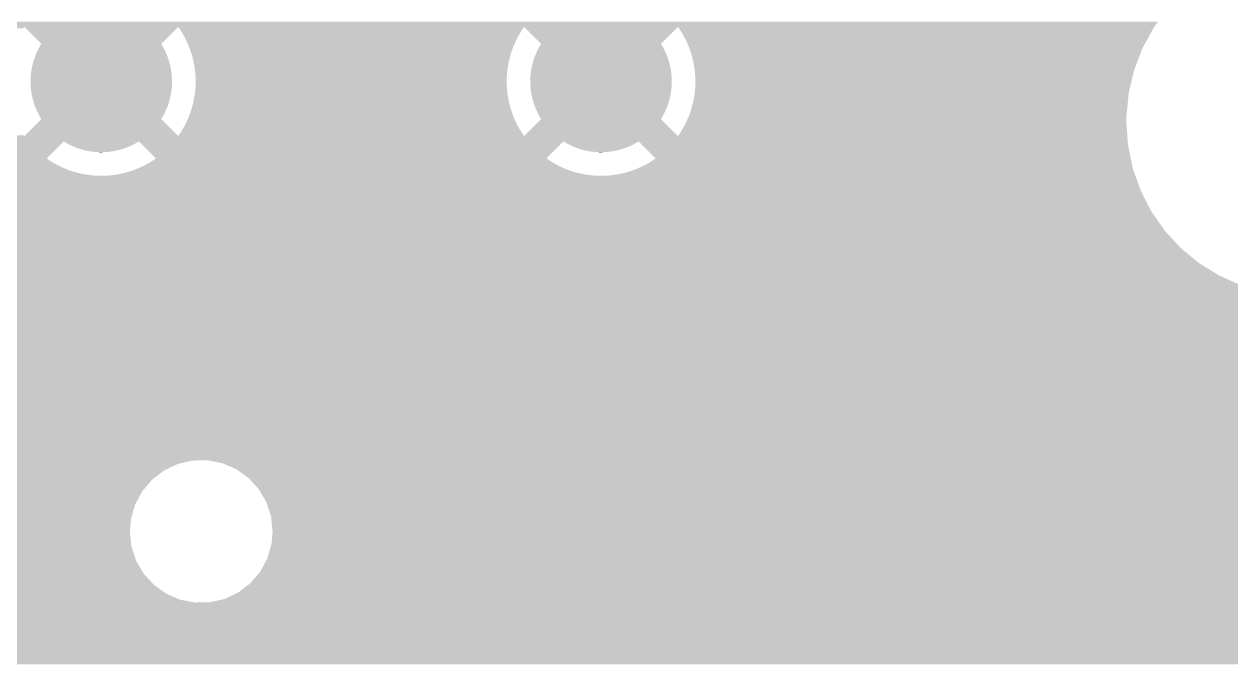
# Model space of a CAD drawing. Extents: x 295 to 953, y 10 to 290.
# Drawn here: x 592.65 to 609.51, y 95.52 to 104.45 of the extents above; entities that cross this region are included whole.
import ezdxf

# ---------------------------------------------------------------- set-up
doc = ezdxf.new("R2010")
doc.units = 0
doc.header["$LTSCALE"] = 5
doc.header["$MEASUREMENT"] = 0
doc.layers.add('GND1', color=7, linetype='CONTINUOUS')

msp = doc.modelspace()

# ---------------------------------------------------------------- linework, layer by layer
at = {"layer": 'GND1'}
for points in [[(541.657, 104.409), (541.611, 104.483), (608.443, 104.409), (608.498, 104.483)], [(541.67, 104.388), (541.657, 104.409), (592.635, 104.388), (592.649, 104.409)], [(592.887, 104.171), (592.649, 104.409), (594.562, 104.171), (594.8, 104.409)], [(594.826, 104.371), (594.8, 104.409), (599.609, 104.371), (599.634, 104.409)], [(599.872, 104.171), (599.634, 104.409), (601.547, 104.171), (601.785, 104.409)], [(601.794, 104.396), (601.785, 104.409), (608.434, 104.396), (608.443, 104.409)], [(594.842, 104.345), (594.826, 104.371), (599.592, 104.345), (599.609, 104.371)], [(594.866, 104.305), (594.842, 104.345), (599.568, 104.305), (599.592, 104.345)], [(594.881, 104.279), (594.866, 104.305), (599.553, 104.279), (599.568, 104.305)], [(594.903, 104.238), (594.881, 104.279), (599.532, 104.238), (599.553, 104.279)], [(594.916, 104.21), (594.903, 104.238), (599.518, 104.21), (599.532, 104.238)], [(601.811, 104.371), (601.794, 104.396), (608.42, 104.371), (608.434, 104.396)], [(601.851, 104.305), (601.811, 104.371), (608.384, 104.305), (608.42, 104.371)], [(601.888, 104.238), (601.851, 104.305), (608.348, 104.238), (608.384, 104.305)], [(601.92, 104.168), (601.888, 104.238), (608.31, 104.168), (608.348, 104.238)], [(592.824, 104.054), (592.844, 104.094), (594.625, 104.054), (594.606, 104.094)], [(592.844, 104.094), (592.853, 104.114), (594.606, 104.094), (594.595, 104.114)], [(592.853, 104.114), (592.876, 104.152), (594.595, 104.114), (594.574, 104.152)], [(592.876, 104.152), (592.887, 104.171), (594.574, 104.152), (594.562, 104.171)], [(594.935, 104.168), (594.916, 104.21), (599.499, 104.168), (599.518, 104.21)], [(594.947, 104.14), (594.935, 104.168), (599.487, 104.14), (599.499, 104.168)], [(594.964, 104.097), (594.947, 104.14), (599.471, 104.097), (599.487, 104.14)], [(594.973, 104.068), (594.964, 104.097), (599.46, 104.068), (599.471, 104.097)], [(594.988, 104.024), (594.973, 104.068), (599.447, 104.024), (599.46, 104.068)], [(599.809, 104.054), (599.829, 104.094), (601.61, 104.054), (601.591, 104.094)], [(599.829, 104.094), (599.838, 104.114), (601.591, 104.094), (601.58, 104.114)], [(599.838, 104.114), (599.861, 104.152), (601.58, 104.114), (601.559, 104.152)], [(599.861, 104.152), (599.872, 104.171), (601.559, 104.152), (601.547, 104.171)], [(601.945, 104.107), (601.92, 104.168), (608.276, 104.107), (608.31, 104.168)], [(601.949, 104.097), (601.945, 104.107), (608.272, 104.097), (608.276, 104.107)], [(601.973, 104.024), (601.949, 104.097), (608.244, 104.024), (608.272, 104.097)], [(592.76, 103.865), (592.772, 103.908), (594.688, 103.865), (594.678, 103.908)], [(592.772, 103.908), (592.777, 103.93), (594.678, 103.908), (594.671, 103.93)], [(592.777, 103.93), (592.791, 103.972), (594.671, 103.93), (594.658, 103.972)], [(592.791, 103.972), (592.798, 103.993), (594.658, 103.972), (594.65, 103.993)], [(592.798, 103.993), (592.815, 104.034), (594.65, 103.993), (594.634, 104.034)], [(592.815, 104.034), (592.824, 104.054), (594.634, 104.034), (594.625, 104.054)], [(594.996, 103.995), (594.988, 104.024), (599.438, 103.995), (599.447, 104.024)], [(595.008, 103.95), (594.996, 103.995), (599.427, 103.95), (599.438, 103.995)], [(595.014, 103.92), (595.008, 103.95), (599.42, 103.92), (599.427, 103.95)], [(595.023, 103.875), (595.014, 103.92), (599.411, 103.875), (599.42, 103.92)], [(599.745, 103.865), (599.757, 103.908), (601.673, 103.865), (601.663, 103.908)], [(599.757, 103.908), (599.762, 103.93), (601.663, 103.908), (601.656, 103.93)], [(599.762, 103.93), (599.776, 103.972), (601.656, 103.93), (601.643, 103.972)], [(599.776, 103.972), (599.783, 103.993), (601.643, 103.972), (601.635, 103.993)], [(599.783, 103.993), (599.8, 104.034), (601.635, 103.993), (601.619, 104.034)], [(599.8, 104.034), (599.809, 104.054), (601.619, 104.034), (601.61, 104.054)], [(601.993, 103.95), (601.973, 104.024), (608.216, 103.95), (608.244, 104.024)], [(602.008, 103.875), (601.993, 103.95), (608.188, 103.875), (608.216, 103.95)], [(592.738, 103.712), (592.739, 103.734), (594.711, 103.712), (594.709, 103.734)], [(592.739, 103.734), (592.745, 103.778), (594.709, 103.734), (594.705, 103.778)], [(592.745, 103.778), (592.748, 103.8), (594.705, 103.778), (594.701, 103.8)], [(592.748, 103.8), (592.756, 103.844), (594.701, 103.8), (594.694, 103.844)], [(592.756, 103.844), (592.76, 103.865), (594.694, 103.844), (594.688, 103.865)], [(595.028, 103.845), (595.023, 103.875), (599.406, 103.845), (599.411, 103.875)], [(595.034, 103.799), (595.028, 103.845), (599.4, 103.799), (599.406, 103.845)], [(595.037, 103.768), (595.034, 103.799), (599.397, 103.768), (599.4, 103.799)], [(595.041, 103.722), (595.037, 103.768), (599.394, 103.722), (599.397, 103.768)], [(599.723, 103.712), (599.724, 103.734), (601.696, 103.712), (601.694, 103.734)], [(599.724, 103.734), (599.73, 103.778), (601.694, 103.734), (601.69, 103.778)], [(599.73, 103.778), (599.733, 103.8), (601.69, 103.778), (601.686, 103.8)], [(599.733, 103.8), (599.741, 103.844), (601.686, 103.8), (601.679, 103.844)], [(599.741, 103.844), (599.745, 103.865), (601.679, 103.844), (601.673, 103.865)], [(602.019, 103.799), (602.008, 103.875), (608.159, 103.799), (608.188, 103.875)], [(602.026, 103.722), (602.019, 103.799), (608.141, 103.722), (608.158, 103.799)], [(602.019, 103.799), (602.019, 103.799), (608.158, 103.799), (608.159, 103.799)], [(592.735, 103.646), (592.736, 103.668), (594.714, 103.646), (594.713, 103.668)], [(592.736, 103.623), (592.735, 103.646), (594.713, 103.623), (594.714, 103.646)], [(592.736, 103.668), (592.738, 103.712), (594.713, 103.668), (594.711, 103.712)], [(592.738, 103.579), (592.736, 103.623), (594.711, 103.579), (594.713, 103.623)], [(592.74, 103.557), (592.738, 103.579), (594.71, 103.557), (594.711, 103.579)], [(595.039, 103.538), (595.043, 103.599), (599.395, 103.538), (599.392, 103.599)], [(595.042, 103.692), (595.041, 103.722), (599.392, 103.692), (599.394, 103.722)], [(595.043, 103.646), (595.042, 103.692), (599.391, 103.646), (599.392, 103.692)], [(595.043, 103.615), (595.043, 103.646), (599.391, 103.615), (599.391, 103.646)], [(595.043, 103.599), (595.043, 103.615), (599.392, 103.599), (599.391, 103.615)], [(599.72, 103.646), (599.721, 103.668), (601.699, 103.646), (601.698, 103.668)], [(599.721, 103.623), (599.72, 103.646), (601.698, 103.623), (601.699, 103.646)], [(599.721, 103.668), (599.723, 103.712), (601.698, 103.668), (601.696, 103.712)], [(599.723, 103.579), (599.721, 103.623), (601.696, 103.579), (601.698, 103.623)], [(599.725, 103.557), (599.723, 103.579), (601.695, 103.557), (601.696, 103.579)], [(602.023, 103.523), (602.028, 103.599), (608.094, 103.523), (608.112, 103.599)], [(602.028, 103.646), (602.026, 103.722), (608.123, 103.646), (608.141, 103.722)], [(602.028, 103.599), (602.028, 103.646), (608.112, 103.599), (608.123, 103.646)], [(592.744, 103.513), (592.74, 103.557), (594.704, 103.513), (594.71, 103.557)], [(592.748, 103.491), (592.744, 103.513), (594.701, 103.491), (594.704, 103.513)], [(592.756, 103.447), (592.748, 103.491), (594.693, 103.447), (594.701, 103.491)], [(592.761, 103.426), (592.756, 103.447), (594.689, 103.426), (594.693, 103.447)], [(592.771, 103.383), (592.761, 103.426), (594.678, 103.383), (594.689, 103.426)], [(595.017, 103.386), (595.028, 103.447), (599.417, 103.386), (599.406, 103.447)], [(595.028, 103.447), (595.03, 103.462), (599.406, 103.447), (599.404, 103.462)], [(595.03, 103.462), (595.038, 103.523), (599.404, 103.462), (599.397, 103.523)], [(595.038, 103.523), (595.039, 103.538), (599.397, 103.523), (599.395, 103.538)], [(599.729, 103.513), (599.725, 103.557), (601.689, 103.513), (601.695, 103.557)], [(599.733, 103.491), (599.729, 103.513), (601.686, 103.491), (601.689, 103.513)], [(599.741, 103.447), (599.733, 103.491), (601.678, 103.447), (601.686, 103.491)], [(599.746, 103.426), (599.741, 103.447), (601.674, 103.426), (601.678, 103.447)], [(599.756, 103.383), (599.746, 103.426), (601.663, 103.383), (601.674, 103.426)], [(601.999, 103.371), (602.013, 103.447), (608.074, 103.371), (608.081, 103.447)], [(602.013, 103.447), (602.017, 103.477), (608.081, 103.447), (608.084, 103.477)], [(602.017, 103.477), (602.023, 103.523), (608.084, 103.477), (608.094, 103.523)], [(592.778, 103.361), (592.771, 103.383), (594.672, 103.361), (594.678, 103.383)], [(592.791, 103.319), (592.778, 103.361), (594.658, 103.319), (594.672, 103.361)], [(592.799, 103.298), (592.791, 103.319), (594.651, 103.298), (594.658, 103.319)], [(592.815, 103.257), (592.799, 103.298), (594.634, 103.257), (594.651, 103.298)], [(592.824, 103.237), (592.815, 103.257), (594.625, 103.237), (594.634, 103.257)], [(592.843, 103.197), (592.824, 103.237), (594.606, 103.197), (594.625, 103.237)], [(594.952, 103.166), (594.974, 103.223), (599.481, 103.166), (599.461, 103.223)], [(594.974, 103.223), (594.978, 103.238), (599.461, 103.223), (599.455, 103.238)], [(594.978, 103.238), (594.996, 103.297), (599.455, 103.238), (599.438, 103.297)], [(594.996, 103.297), (595, 103.312), (599.438, 103.297), (599.434, 103.312)], [(595, 103.312), (595.014, 103.371), (599.434, 103.312), (599.42, 103.371)], [(595.014, 103.371), (595.017, 103.386), (599.42, 103.371), (599.417, 103.386)], [(599.763, 103.361), (599.756, 103.383), (601.657, 103.361), (601.663, 103.383)], [(599.776, 103.319), (599.763, 103.361), (601.643, 103.319), (601.657, 103.361)], [(599.784, 103.298), (599.776, 103.319), (601.636, 103.298), (601.643, 103.319)], [(599.8, 103.257), (599.784, 103.298), (601.619, 103.257), (601.636, 103.298)], [(599.809, 103.237), (599.8, 103.257), (601.61, 103.237), (601.619, 103.257)], [(599.828, 103.197), (599.809, 103.237), (601.591, 103.197), (601.61, 103.237)], [(601.932, 103.151), (601.959, 103.223), (608.053, 103.151), (608.06, 103.223)], [(601.959, 103.223), (601.981, 103.297), (608.06, 103.223), (608.067, 103.297)], [(601.981, 103.297), (601.999, 103.371), (608.067, 103.297), (608.074, 103.371)], [(592.649, 102.882), (592.887, 103.12), (594.8, 102.882), (594.562, 103.12)], [(592.854, 103.177), (592.843, 103.197), (594.596, 103.177), (594.606, 103.197)], [(592.875, 103.139), (592.854, 103.177), (594.573, 103.139), (594.596, 103.177)], [(592.887, 103.12), (592.875, 103.139), (594.562, 103.12), (594.573, 103.139)], [(594.888, 103.026), (594.916, 103.081), (599.545, 103.026), (599.518, 103.081)], [(594.916, 103.081), (594.922, 103.095), (599.518, 103.081), (599.511, 103.095)], [(594.922, 103.095), (594.947, 103.151), (599.511, 103.095), (599.487, 103.151)], [(594.947, 103.151), (594.952, 103.166), (599.487, 103.151), (599.481, 103.166)], [(599.634, 102.882), (599.872, 103.12), (601.785, 102.882), (601.547, 103.12)], [(599.839, 103.177), (599.828, 103.197), (601.581, 103.177), (601.591, 103.197)], [(599.86, 103.139), (599.839, 103.177), (601.558, 103.139), (601.581, 103.177)], [(599.872, 103.12), (599.86, 103.139), (601.547, 103.12), (601.558, 103.139)], [(601.866, 103.012), (601.901, 103.081), (608.057, 103.012), (608.053, 103.081)], [(601.901, 103.081), (601.904, 103.087), (608.053, 103.081), (608.052, 103.087)], [(601.904, 103.087), (601.931, 103.149), (608.052, 103.087), (608.053, 103.149)], [(601.931, 103.149), (601.932, 103.151), (608.053, 103.149), (608.053, 103.151)], [(542.194, 102.882), (542.193, 102.891), (592.649, 102.882), (592.643, 102.891)], [(594.8, 102.882), (594.808, 102.895), (599.634, 102.882), (599.625, 102.895)], [(594.808, 102.895), (594.843, 102.946), (599.625, 102.895), (599.592, 102.946)], [(594.843, 102.946), (594.85, 102.959), (599.592, 102.946), (599.583, 102.959)], [(594.85, 102.959), (594.881, 103.012), (599.583, 102.959), (599.553, 103.012)], [(594.881, 103.012), (594.888, 103.026), (599.553, 103.012), (599.545, 103.026)], [(601.785, 102.882), (601.828, 102.946), (608.066, 102.882), (608.062, 102.946)], [(601.828, 102.946), (601.866, 103.012), (608.062, 102.946), (608.057, 103.012)], [(542.202, 102.808), (542.194, 102.882), (608.071, 102.808), (608.066, 102.882)], [(542.207, 102.767), (542.202, 102.808), (593.159, 102.767), (593.199, 102.808)], [(576.539, 102.736), (576.308, 102.767), (593.128, 102.736), (593.159, 102.767)], [(576.76, 102.662), (576.539, 102.736), (593.053, 102.662), (593.128, 102.736)], [(593.238, 102.785), (593.199, 102.808), (594.212, 102.785), (594.25, 102.808)], [(593.256, 102.774), (593.238, 102.785), (594.192, 102.774), (594.212, 102.785)], [(593.297, 102.754), (593.256, 102.774), (594.153, 102.754), (594.192, 102.774)], [(593.316, 102.745), (593.297, 102.754), (594.132, 102.745), (594.153, 102.754)], [(593.358, 102.727), (593.316, 102.745), (594.092, 102.727), (594.132, 102.745)], [(593.377, 102.719), (593.358, 102.727), (594.07, 102.719), (594.092, 102.727)], [(593.421, 102.705), (593.377, 102.719), (594.03, 102.705), (594.07, 102.719)], [(594.488, 102.57), (594.25, 102.808), (599.946, 102.57), (600.184, 102.808)], [(600.223, 102.785), (600.184, 102.808), (601.197, 102.785), (601.235, 102.808)], [(600.241, 102.774), (600.223, 102.785), (601.177, 102.774), (601.197, 102.785)], [(600.282, 102.754), (600.241, 102.774), (601.138, 102.754), (601.177, 102.774)], [(600.301, 102.745), (600.282, 102.754), (601.117, 102.745), (601.138, 102.754)], [(600.343, 102.727), (600.301, 102.745), (601.077, 102.727), (601.117, 102.745)], [(600.362, 102.719), (600.343, 102.727), (601.055, 102.719), (601.077, 102.727)], [(600.406, 102.705), (600.362, 102.719), (601.015, 102.705), (601.055, 102.719)], [(601.285, 102.758), (601.235, 102.808), (608.075, 102.758), (608.071, 102.808)], [(601.473, 102.57), (601.285, 102.758), (608.113, 102.57), (608.075, 102.758)], [(576.921, 102.57), (576.76, 102.662), (592.961, 102.57), (593.053, 102.662)], [(576.963, 102.547), (576.921, 102.57), (592.996, 102.547), (592.961, 102.57)], [(593.44, 102.698), (593.421, 102.705), (594.007, 102.698), (594.03, 102.705)], [(593.485, 102.686), (593.44, 102.698), (593.966, 102.686), (594.007, 102.698)], [(593.505, 102.681), (593.485, 102.686), (593.942, 102.681), (593.966, 102.686)], [(593.551, 102.672), (593.505, 102.681), (593.901, 102.672), (593.942, 102.681)], [(593.57, 102.669), (593.551, 102.672), (593.876, 102.669), (593.901, 102.672)], [(593.618, 102.663), (593.57, 102.669), (593.835, 102.663), (593.876, 102.669)], [(593.636, 102.661), (593.618, 102.663), (593.807, 102.661), (593.835, 102.663)], [(593.689, 102.658), (593.636, 102.661), (593.769, 102.658), (593.807, 102.661)], [(593.702, 102.657), (593.689, 102.658), (593.702, 102.657), (593.769, 102.658)], [(594.423, 102.528), (594.475, 102.561), (600.01, 102.528), (599.96, 102.561)], [(594.475, 102.561), (594.488, 102.57), (599.96, 102.561), (599.946, 102.57)], [(600.425, 102.698), (600.406, 102.705), (600.992, 102.698), (601.015, 102.705)], [(600.47, 102.686), (600.425, 102.698), (600.951, 102.686), (600.992, 102.698)], [(600.49, 102.681), (600.47, 102.686), (600.927, 102.681), (600.951, 102.686)], [(600.536, 102.672), (600.49, 102.681), (600.886, 102.672), (600.927, 102.681)], [(600.555, 102.669), (600.536, 102.672), (600.861, 102.669), (600.886, 102.672)], [(600.603, 102.663), (600.555, 102.669), (600.82, 102.663), (600.861, 102.669)], [(600.621, 102.661), (600.603, 102.663), (600.792, 102.661), (600.82, 102.663)], [(600.674, 102.658), (600.621, 102.661), (600.754, 102.658), (600.792, 102.661)], [(600.687, 102.657), (600.674, 102.658), (600.687, 102.657), (600.754, 102.658)], [(601.396, 102.519), (601.46, 102.561), (608.124, 102.519), (608.115, 102.561)], [(601.46, 102.561), (601.473, 102.57), (608.115, 102.561), (608.113, 102.57)], [(576.985, 102.528), (576.963, 102.547), (593.025, 102.528), (592.996, 102.547)], [(577.03, 102.489), (576.985, 102.528), (593.091, 102.489), (593.025, 102.528)], [(577.071, 102.454), (577.03, 102.489), (593.16, 102.454), (593.091, 102.489)], [(577.107, 102.423), (577.071, 102.454), (593.23, 102.423), (593.16, 102.454)], [(577.138, 102.396), (577.107, 102.423), (593.302, 102.396), (593.23, 102.423)], [(577.14, 102.395), (577.138, 102.396), (593.306, 102.395), (593.302, 102.396)], [(577.156, 102.374), (577.14, 102.395), (593.375, 102.374), (593.306, 102.395)], [(594.072, 102.374), (594.132, 102.391), (600.36, 102.374), (600.303, 102.391)], [(594.132, 102.391), (594.146, 102.396), (600.303, 102.391), (600.287, 102.396)], [(594.146, 102.396), (594.205, 102.417), (600.287, 102.396), (600.231, 102.417)], [(594.205, 102.417), (594.218, 102.423), (600.231, 102.417), (600.215, 102.423)], [(594.218, 102.423), (594.275, 102.447), (600.215, 102.423), (600.16, 102.447)], [(594.275, 102.447), (594.289, 102.454), (600.16, 102.447), (600.145, 102.454)], [(594.289, 102.454), (594.344, 102.481), (600.145, 102.454), (600.091, 102.481)], [(594.344, 102.481), (594.357, 102.489), (600.091, 102.481), (600.076, 102.489)], [(594.357, 102.489), (594.411, 102.519), (600.076, 102.489), (600.024, 102.519)], [(594.411, 102.519), (594.423, 102.528), (600.024, 102.519), (600.01, 102.528)], [(601.044, 102.37), (601.117, 102.391), (608.164, 102.37), (608.156, 102.391)], [(601.117, 102.391), (601.19, 102.417), (608.156, 102.391), (608.147, 102.417)], [(601.19, 102.417), (601.23, 102.435), (608.147, 102.417), (608.141, 102.435)], [(601.23, 102.435), (601.26, 102.447), (608.141, 102.435), (608.138, 102.447)], [(601.26, 102.447), (601.329, 102.481), (608.138, 102.447), (608.131, 102.481)], [(601.329, 102.481), (601.396, 102.519), (608.131, 102.481), (608.124, 102.519)], [(577.171, 102.356), (577.156, 102.374), (593.45, 102.356), (593.375, 102.374)], [(577.182, 102.342), (577.171, 102.356), (593.526, 102.342), (593.45, 102.356)], [(577.189, 102.333), (577.182, 102.342), (593.602, 102.333), (593.526, 102.342)], [(577.193, 102.328), (577.189, 102.333), (593.678, 102.328), (593.602, 102.333)], [(577.193, 102.327), (577.193, 102.328), (593.755, 102.327), (593.678, 102.328)], [(577.284, 102.213), (577.193, 102.327), (608.219, 102.213), (608.179, 102.327)], [(577.331, 102.124), (577.284, 102.213), (608.251, 102.124), (608.219, 102.213)], [(593.755, 102.327), (593.764, 102.328), (600.74, 102.327), (600.663, 102.328)], [(593.764, 102.328), (593.832, 102.331), (600.663, 102.328), (600.608, 102.331)], [(593.832, 102.331), (593.844, 102.333), (600.608, 102.331), (600.587, 102.333)], [(593.844, 102.333), (593.908, 102.34), (600.587, 102.333), (600.529, 102.34)], [(593.908, 102.34), (593.921, 102.342), (600.529, 102.34), (600.511, 102.342)], [(593.921, 102.342), (593.984, 102.353), (600.511, 102.342), (600.452, 102.353)], [(593.984, 102.353), (593.997, 102.356), (600.452, 102.353), (600.435, 102.356)], [(593.997, 102.356), (594.059, 102.37), (600.435, 102.356), (600.377, 102.37)], [(594.059, 102.37), (594.072, 102.374), (600.377, 102.37), (600.36, 102.374)], [(600.74, 102.327), (600.817, 102.331), (608.179, 102.327), (608.178, 102.331)], [(600.817, 102.331), (600.893, 102.34), (608.178, 102.331), (608.175, 102.34)], [(600.893, 102.34), (600.969, 102.353), (608.175, 102.34), (608.17, 102.353)], [(600.969, 102.353), (601.044, 102.37), (608.17, 102.353), (608.164, 102.37)], [(577.392, 102.006), (577.331, 102.124), (608.311, 102.006), (608.251, 102.124)], [(577.444, 101.83), (577.392, 102.006), (608.401, 101.83), (608.311, 102.006)], [(577.458, 101.782), (577.444, 101.83), (608.435, 101.782), (608.401, 101.83)], [(577.479, 101.56), (577.458, 101.782), (608.59, 101.56), (608.435, 101.782)], [(577.477, 101.458), (577.48, 101.55), (608.684, 101.458), (608.599, 101.55)], [(577.48, 101.55), (577.479, 101.56), (608.599, 101.55), (608.59, 101.56)], [(577.452, 101.317), (577.477, 101.458), (608.814, 101.317), (608.684, 101.458)], [(577.391, 101.107), (577.437, 101.229), (609.068, 101.107), (608.921, 101.229)], [(577.437, 101.229), (577.452, 101.317), (608.921, 101.229), (608.814, 101.317)], [(577.354, 101.011), (577.391, 101.107), (609.224, 101.011), (609.068, 101.107)], [(577.232, 100.813), (577.307, 100.934), (609.62, 100.813), (609.349, 100.934)], [(577.307, 100.934), (577.354, 101.011), (609.349, 100.934), (609.224, 101.011)], [(577.089, 100.658), (577.134, 100.707), (610.293, 100.658), (609.966, 100.707)], [(577.134, 100.707), (577.219, 100.799), (609.966, 100.707), (609.65, 100.799)], [(577.219, 100.799), (577.232, 100.813), (609.65, 100.799), (609.62, 100.813)], [(576.905, 100.518), (576.979, 100.572), (801.999, 100.518), (801.986, 100.572)], [(576.979, 100.572), (577.073, 100.641), (795.205, 100.572), (795.135, 100.641)], [(577.073, 100.641), (577.085, 100.654), (795.135, 100.641), (795.123, 100.654)], [(577.085, 100.654), (577.089, 100.658), (610.622, 100.654), (610.293, 100.658)], [(576.449, 100.346), (576.531, 100.367), (794.563, 100.346), (794.574, 100.367)], [(576.531, 100.367), (576.675, 100.404), (794.574, 100.367), (794.595, 100.404)], [(576.675, 100.404), (576.737, 100.433), (794.595, 100.404), (794.613, 100.433)], [(576.737, 100.433), (576.872, 100.497), (794.613, 100.433), (794.655, 100.497)], [(576.872, 100.497), (576.885, 100.504), (802.005, 100.497), (802.003, 100.504)], [(576.885, 100.504), (576.905, 100.518), (802.003, 100.504), (801.999, 100.518)], [(541.571, 100.176), (541.605, 100.228), (794.489, 100.176), (794.508, 100.228)], [(541.605, 100.228), (541.643, 100.288), (794.508, 100.228), (794.534, 100.288)], [(541.643, 100.288), (541.649, 100.299), (794.534, 100.288), (794.539, 100.299)], [(541.649, 100.299), (541.669, 100.333), (794.539, 100.299), (794.556, 100.333)], [(576.216, 100.333), (576.449, 100.346), (794.556, 100.333), (794.563, 100.346)], [(525.272, 100.008), (525.272, 100.066), (794.441, 100.008), (794.455, 100.066)], [(541.496, 100.066), (541.507, 100.083), (794.455, 100.066), (794.459, 100.083)], [(541.507, 100.083), (541.558, 100.156), (794.459, 100.083), (794.482, 100.156)], [(541.558, 100.156), (541.571, 100.176), (794.482, 100.156), (794.489, 100.176)], [(525.272, 99.933), (525.272, 100.008), (794.427, 99.933), (794.441, 100.008)], [(525.272, 99.857), (525.272, 99.933), (794.418, 99.857), (794.427, 99.933)], [(525.272, 99.846), (525.272, 99.857), (794.417, 99.846), (794.418, 99.857)], [(539.917, 99.78), (539.851, 99.846), (794.413, 99.78), (794.417, 99.846)], [(539.994, 99.703), (539.917, 99.78), (794.412, 99.703), (794.413, 99.78)], [(540.07, 99.627), (539.994, 99.703), (794.416, 99.627), (794.412, 99.703)], [(540.087, 99.61), (540.07, 99.627), (794.418, 99.61), (794.416, 99.627)], [(540.091, 99.606), (540.087, 99.61), (785.549, 99.606), (785.76, 99.61)], [(540.139, 99.558), (540.091, 99.606), (785.344, 99.558), (785.549, 99.606)], [(540.229, 99.468), (540.139, 99.558), (785.153, 99.468), (785.344, 99.558)], [(540.357, 99.34), (540.229, 99.468), (784.986, 99.34), (785.153, 99.468)], [(540.518, 99.18), (540.357, 99.34), (784.849, 99.18), (784.986, 99.34)], [(540.563, 99.134), (540.518, 99.18), (784.824, 99.134), (784.849, 99.18)], [(540.366, 99.002), (540.477, 99.074), (784.753, 99.002), (784.792, 99.074)], [(540.477, 99.074), (540.563, 99.134), (784.792, 99.074), (784.824, 99.134)], [(540.259, 98.937), (540.352, 98.994), (784.733, 98.937), (784.749, 98.994)], [(540.352, 98.994), (540.366, 99.002), (784.749, 98.994), (784.753, 99.002)], [(581.195, 98.937), (581.132, 98.937), (772.506, 98.937), (772.521, 98.937)], [(581.227, 98.934), (581.195, 98.937), (772.459, 98.934), (772.506, 98.937)], [(581.257, 98.931), (581.227, 98.934), (772.439, 98.931), (772.459, 98.934)], [(581.292, 98.926), (581.257, 98.931), (772.396, 98.926), (772.439, 98.931)], [(581.319, 98.922), (581.292, 98.926), (772.375, 98.922), (772.396, 98.926)], [(581.355, 98.913), (581.319, 98.922), (772.335, 98.913), (772.375, 98.922)], [(581.381, 98.907), (581.355, 98.913), (772.314, 98.907), (772.335, 98.913)], [(581.416, 98.897), (581.381, 98.907), (772.275, 98.897), (772.314, 98.907)], [(581.44, 98.889), (581.416, 98.897), (772.253, 98.889), (772.275, 98.897)], [(581.475, 98.875), (581.44, 98.889), (772.216, 98.875), (772.253, 98.889)], [(581.499, 98.866), (581.475, 98.875), (772.194, 98.866), (772.216, 98.875)], [(581.533, 98.85), (581.499, 98.866), (772.158, 98.85), (772.194, 98.866)], [(581.556, 98.839), (581.533, 98.85), (772.138, 98.839), (772.158, 98.85)], [(581.588, 98.821), (581.556, 98.839), (772.103, 98.821), (772.138, 98.839)], [(581.504, 98.615), (581.663, 98.774), (772.188, 98.615), (772.03, 98.774)], [(581.61, 98.809), (581.588, 98.821), (772.083, 98.809), (772.103, 98.821)], [(581.642, 98.788), (581.61, 98.809), (772.049, 98.788), (772.083, 98.809)], [(581.662, 98.774), (581.642, 98.788), (772.03, 98.774), (772.049, 98.788)], [(539.408, 98.569), (539.525, 98.606), (784.68, 98.569), (784.676, 98.606)], [(539.525, 98.606), (539.552, 98.615), (784.676, 98.606), (784.675, 98.615)], [(581.892, 98.533), (581.868, 98.569), (771.8, 98.533), (771.824, 98.569)], [(581.902, 98.516), (581.892, 98.533), (771.789, 98.516), (771.8, 98.533)], [(581.924, 98.479), (581.902, 98.516), (771.768, 98.479), (771.789, 98.516)], [(581.933, 98.462), (581.924, 98.479), (771.759, 98.462), (771.768, 98.479)], [(581.952, 98.423), (581.933, 98.462), (771.74, 98.423), (771.759, 98.462)], [(581.96, 98.405), (581.952, 98.423), (771.732, 98.405), (771.74, 98.423)], [(581.976, 98.365), (581.96, 98.405), (771.716, 98.365), (771.732, 98.405)], [(581.98, 98.353), (581.976, 98.365), (771.712, 98.353), (771.716, 98.365)], [(581.982, 98.349), (581.98, 98.353), (594.999, 98.349), (595.209, 98.353)], [(581.996, 98.305), (581.982, 98.349), (594.811, 98.305), (594.999, 98.349)], [(595.241, 98.347), (595.209, 98.353), (771.709, 98.347), (771.712, 98.353)], [(595.416, 98.312), (595.241, 98.347), (771.699, 98.312), (771.709, 98.347)], [(581.997, 98.301), (581.996, 98.305), (594.793, 98.301), (594.811, 98.305)], [(582.012, 98.244), (581.997, 98.301), (594.673, 98.244), (594.793, 98.301)], [(582.018, 98.211), (582.012, 98.244), (594.603, 98.211), (594.673, 98.244)], [(582.023, 98.183), (582.018, 98.211), (594.566, 98.183), (594.603, 98.211)], [(582.029, 98.12), (582.023, 98.183), (594.484, 98.12), (594.566, 98.183)], [(595.475, 98.287), (595.416, 98.312), (771.691, 98.287), (771.699, 98.312)], [(595.61, 98.229), (595.475, 98.287), (771.677, 98.229), (771.691, 98.287)], [(595.615, 98.225), (595.61, 98.229), (771.677, 98.225), (771.677, 98.229)], [(595.702, 98.164), (595.615, 98.225), (771.667, 98.164), (771.677, 98.225)], [(595.782, 98.107), (595.702, 98.164), (771.662, 98.107), (771.667, 98.164)], [(582.025, 97.952), (582.031, 98.014), (594.323, 97.952), (594.377, 98.014)], [(582.031, 98.083), (582.029, 98.12), (594.435, 98.083), (594.484, 98.12)], [(582.032, 98.058), (582.031, 98.083), (594.414, 98.058), (594.435, 98.083)], [(582.031, 98.014), (582.032, 98.058), (594.377, 98.014), (594.414, 98.058)], [(595.787, 98.101), (595.782, 98.107), (771.662, 98.101), (771.662, 98.107)], [(595.844, 98.038), (595.787, 98.101), (771.661, 98.038), (771.662, 98.101)], [(595.899, 97.979), (595.844, 98.038), (771.664, 97.979), (771.661, 98.038)], [(581.983, 97.769), (582.001, 97.829), (594.216, 97.769), (594.248, 97.829)], [(582.001, 97.829), (582.015, 97.89), (594.248, 97.829), (594.281, 97.89)], [(582.015, 97.89), (582.021, 97.922), (594.281, 97.89), (594.298, 97.922)], [(582.021, 97.922), (582.025, 97.952), (594.298, 97.922), (594.323, 97.952)], [(595.902, 97.975), (595.899, 97.979), (746.589, 97.975), (746.665, 97.979)], [(595.91, 97.967), (595.902, 97.975), (746.512, 97.967), (746.589, 97.975)], [(595.922, 97.954), (595.91, 97.967), (746.437, 97.954), (746.512, 97.967)], [(595.924, 97.951), (595.922, 97.954), (746.426, 97.951), (746.437, 97.954)], [(595.933, 97.936), (595.924, 97.951), (746.362, 97.936), (746.426, 97.951)], [(595.946, 97.915), (595.933, 97.936), (746.288, 97.915), (746.362, 97.936)], [(595.961, 97.889), (595.946, 97.915), (746.216, 97.889), (746.288, 97.915)], [(595.978, 97.859), (595.961, 97.889), (746.145, 97.859), (746.216, 97.889)], [(595.998, 97.825), (595.978, 97.859), (746.077, 97.825), (746.145, 97.859)], [(581.933, 97.654), (581.96, 97.71), (594.174, 97.654), (594.191, 97.71)], [(581.96, 97.71), (581.97, 97.737), (594.191, 97.71), (594.198, 97.737)], [(581.97, 97.737), (581.983, 97.769), (594.198, 97.737), (594.216, 97.769)], [(596.021, 97.787), (595.998, 97.825), (746.01, 97.787), (746.077, 97.825)], [(596.031, 97.769), (596.021, 97.787), (745.983, 97.769), (746.01, 97.787)], [(596.039, 97.745), (596.031, 97.769), (745.945, 97.745), (745.983, 97.769)], [(596.042, 97.736), (596.039, 97.745), (745.933, 97.736), (745.945, 97.745)], [(596.097, 97.569), (596.042, 97.736), (746.1, 97.569), (745.933, 97.736)], [(525.272, 97.534), (525.272, 97.547), (594.14, 97.534), (594.143, 97.547)], [(525.272, 97.5), (525.272, 97.534), (594.137, 97.5), (594.14, 97.534)], [(581.645, 97.359), (581.504, 97.5), (594.124, 97.359), (594.137, 97.5)], [(581.868, 97.547), (581.903, 97.599), (594.143, 97.547), (594.158, 97.599)], [(581.903, 97.599), (581.933, 97.654), (594.158, 97.599), (594.174, 97.654)], [(596.104, 97.498), (596.097, 97.569), (746.17, 97.498), (746.1, 97.569)], [(596.112, 97.424), (596.104, 97.498), (772.112, 97.424), (772.187, 97.498)], [(581.589, 97.294), (581.643, 97.327), (594.131, 97.294), (594.127, 97.327)], [(581.643, 97.327), (581.663, 97.341), (594.127, 97.327), (594.126, 97.341)], [(581.663, 97.341), (581.645, 97.359), (594.126, 97.341), (594.124, 97.359)], [(596.119, 97.36), (596.112, 97.424), (745.578, 97.36), (745.621, 97.424)], [(596.113, 97.294), (596.119, 97.359), (745.539, 97.294), (745.578, 97.359)], [(596.119, 97.359), (596.119, 97.36), (745.578, 97.359), (745.578, 97.36)], [(525.272, 97.149), (525.272, 97.178), (594.146, 97.149), (594.143, 97.178)], [(581.171, 97.178), (581.233, 97.181), (594.143, 97.178), (594.143, 97.181)], [(581.233, 97.181), (581.296, 97.189), (594.143, 97.181), (594.142, 97.189)], [(581.296, 97.189), (581.357, 97.202), (594.142, 97.189), (594.141, 97.202)], [(581.357, 97.202), (581.418, 97.219), (594.141, 97.202), (594.139, 97.219)], [(581.418, 97.219), (581.477, 97.24), (594.139, 97.219), (594.137, 97.24)], [(581.477, 97.24), (581.534, 97.265), (594.137, 97.24), (594.134, 97.265)], [(581.534, 97.265), (581.589, 97.294), (594.134, 97.265), (594.131, 97.294)], [(596.074, 97.083), (596.095, 97.155), (745.447, 97.083), (745.474, 97.155)], [(596.095, 97.155), (596.104, 97.184), (745.474, 97.155), (745.486, 97.184)], [(596.104, 97.184), (596.107, 97.225), (745.486, 97.184), (745.504, 97.225)], [(596.107, 97.225), (596.113, 97.294), (745.504, 97.225), (745.539, 97.294)], [(525.272, 96.949), (525.272, 97.149), (594.212, 96.949), (594.146, 97.149)], [(596.045, 96.982), (596.053, 97.01), (745.417, 96.982), (745.424, 97.01)], [(596.053, 97.01), (596.074, 97.083), (745.424, 97.01), (745.447, 97.083)], [(525.272, 96.767), (525.272, 96.949), (594.319, 96.767), (594.212, 96.949)], [(595.945, 96.796), (595.979, 96.86), (745.385, 96.796), (745.392, 96.86)], [(595.979, 96.86), (596.02, 96.935), (745.392, 96.86), (745.406, 96.935)], [(596.02, 96.935), (596.045, 96.982), (745.406, 96.935), (745.417, 96.982)], [(525.272, 96.612), (525.272, 96.767), (594.461, 96.612), (594.319, 96.767)], [(595.808, 96.635), (595.869, 96.707), (745.378, 96.635), (745.378, 96.707)], [(595.869, 96.707), (595.934, 96.783), (745.378, 96.707), (745.383, 96.783)], [(595.934, 96.783), (595.945, 96.796), (745.383, 96.783), (745.385, 96.796)], [(525.272, 96.489), (525.272, 96.612), (594.633, 96.489), (594.461, 96.612)], [(525.272, 96.406), (525.272, 96.489), (594.827, 96.406), (594.633, 96.489)], [(595.45, 96.417), (595.576, 96.477), (745.4, 96.417), (745.39, 96.477)], [(595.576, 96.477), (595.641, 96.507), (745.39, 96.477), (745.387, 96.507)], [(595.641, 96.507), (595.701, 96.553), (745.387, 96.507), (745.382, 96.553)], [(595.701, 96.553), (595.801, 96.63), (745.382, 96.553), (745.378, 96.63)], [(595.801, 96.63), (595.808, 96.635), (745.378, 96.63), (745.378, 96.635)], [(525.272, 96.366), (525.272, 96.406), (595.034, 96.366), (594.827, 96.406)], [(525.272, 96.327), (525.272, 96.366), (745.42, 96.327), (745.411, 96.366)], [(525.272, 96.253), (525.272, 96.327), (745.442, 96.253), (745.42, 96.327)], [(595.034, 96.366), (595.245, 96.369), (745.411, 96.366), (745.41, 96.369)], [(595.245, 96.369), (595.382, 96.401), (745.41, 96.369), (745.403, 96.401)], [(595.382, 96.401), (595.45, 96.417), (745.403, 96.401), (745.4, 96.417)], [(525.272, 96.181), (525.272, 96.253), (745.468, 96.181), (745.442, 96.253)], [(525.272, 96.11), (525.272, 96.181), (745.498, 96.11), (745.468, 96.181)], [(525.272, 96.041), (525.272, 96.11), (745.532, 96.041), (745.498, 96.11)], [(525.272, 95.974), (525.272, 96.041), (745.57, 95.974), (745.532, 96.041)], [(525.272, 95.91), (525.272, 95.974), (745.612, 95.91), (745.57, 95.974)], [(525.272, 95.897), (525.272, 95.91), (745.621, 95.897), (745.612, 95.91)], [(525.272, 95.827), (525.272, 95.897), (776.607, 95.827), (776.667, 95.897)], [(525.272, 95.823), (525.272, 95.827), (776.605, 95.823), (776.607, 95.827)], [(525.272, 95.585), (525.272, 95.823), (745.933, 95.585), (746.17, 95.823)], [(525.272, 95.543), (525.272, 95.585), (745.997, 95.543), (745.933, 95.585)], [(525.272, 95.504), (525.272, 95.543), (746.063, 95.504), (745.997, 95.543)]]:
    msp.add_solid(points, dxfattribs=at)

doc.saveas('drawing.dxf')
